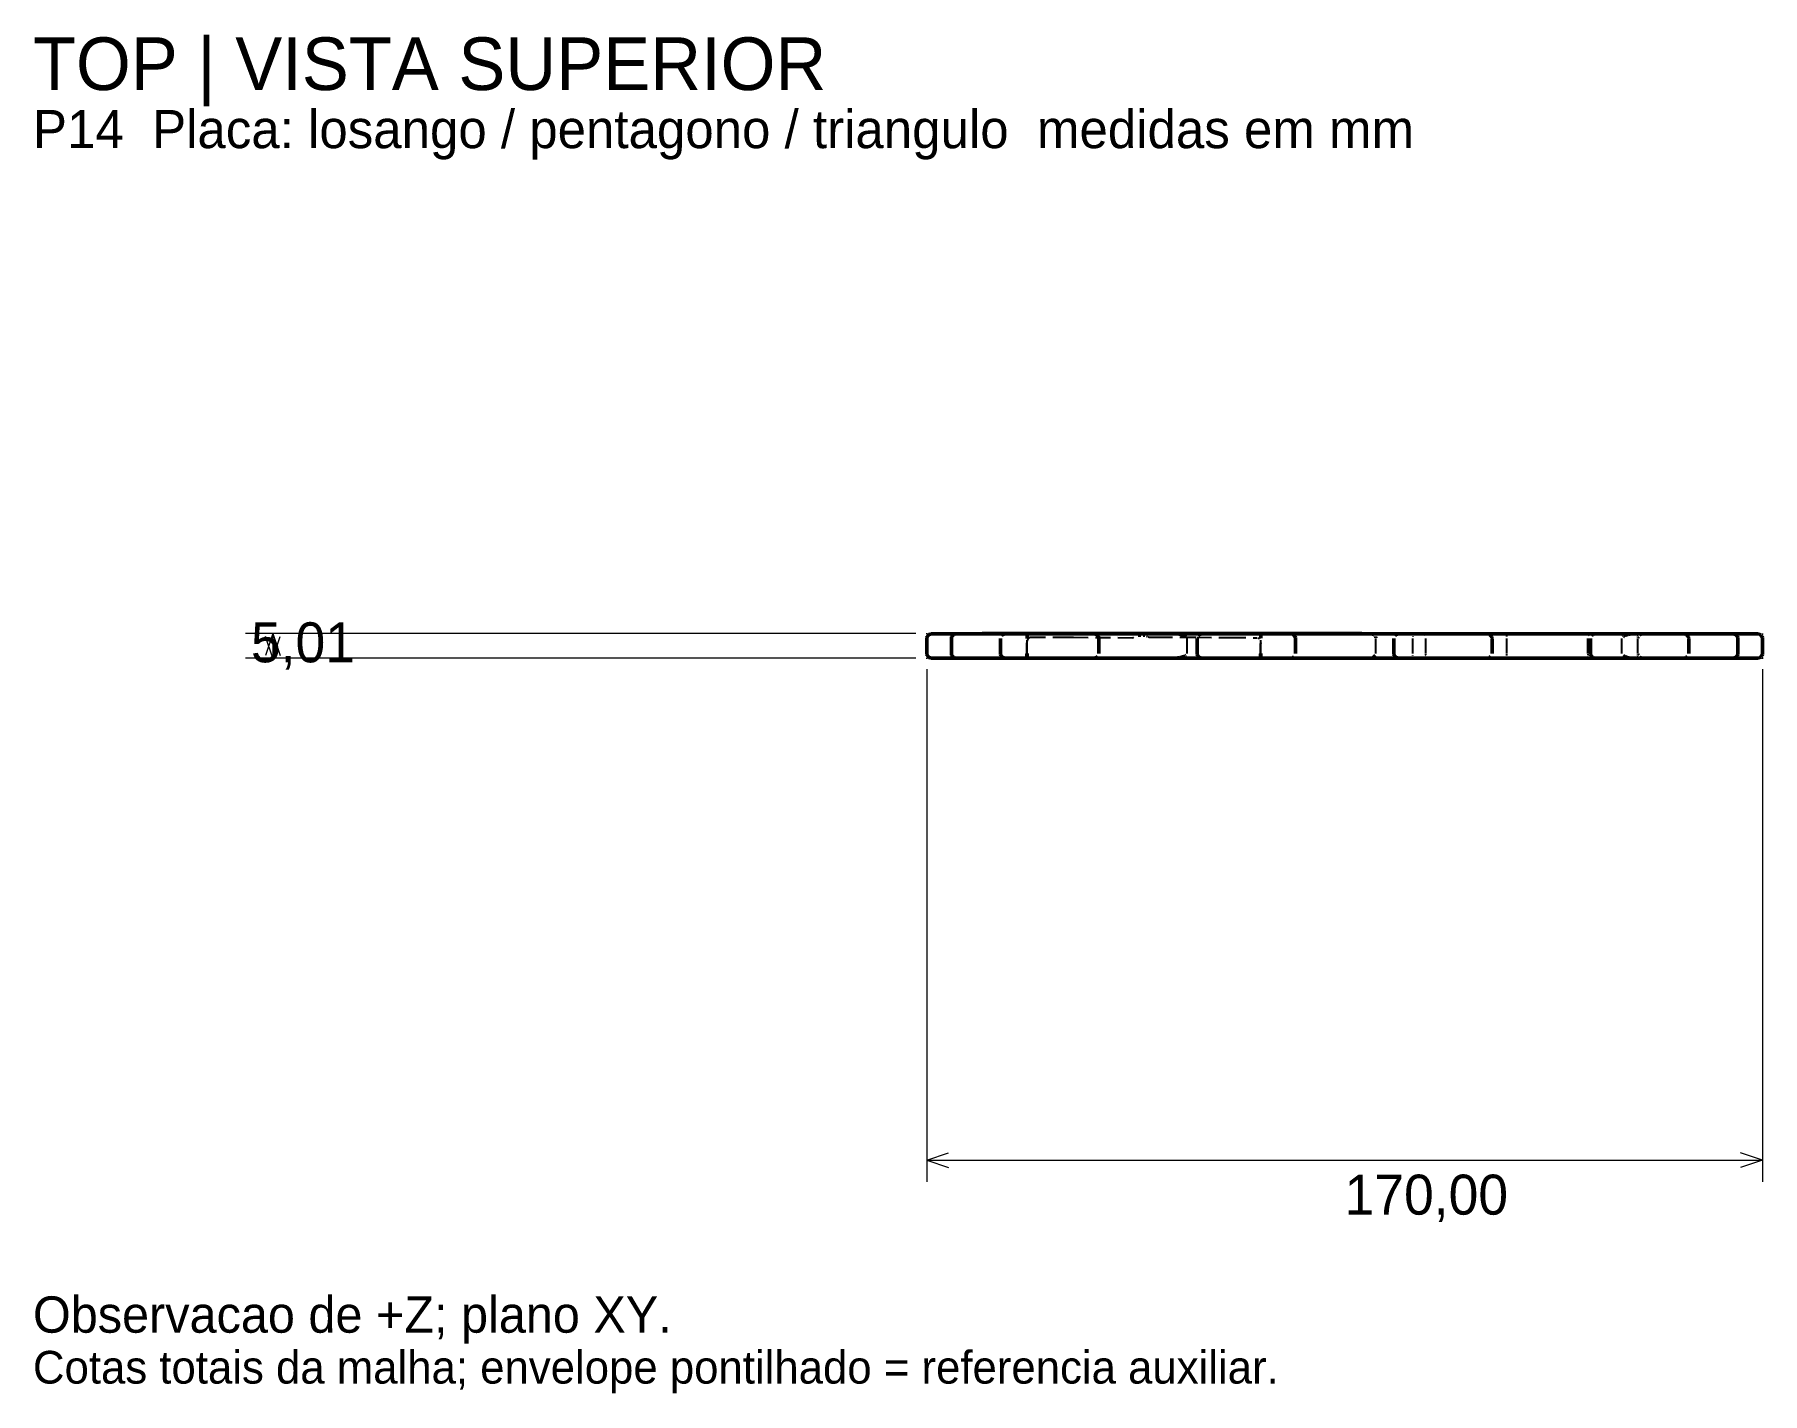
# Model space of a CAD drawing. Header units: millimetres. Extents: x 14 to 366, y 5 to 281.
import ezdxf

# ---------------------------------------------------------------- set-up
doc = ezdxf.new("R2010")
doc.units = ezdxf.units.MM
doc.linetypes.add('DOTTED', pattern=[1, 0, -1])
doc.linetypes.add('HIDDEN', pattern=[4.5, 3, -1.5])
for name, color, linetype, lineweight in [('HIDDEN', 8, 'HIDDEN', 25), ('REFERENCE', 8, 'DOTTED', 13), ('TEXT', 7, 'CONTINUOUS', 18), ('THIN', 7, 'CONTINUOUS', 18), ('VISIBLE', 7, 'CONTINUOUS', 50)]:
    doc.layers.add(name, color=color, linetype=linetype, lineweight=lineweight)

msp = doc.modelspace()

# ---------------------------------------------------------------- linework, layer by layer
at = {"layer": 'HIDDEN'}
for p, q in [((200.87, 158.56), (200.88, 158.74)), ((200.87, 158.56), (200.88, 158.74)), ((200.87, 155.56), (200.87, 158.56)), ((200.87, 155.56), (200.87, 158.56)), ((200.87, 155.56), (200.87, 158.56)), ((200.87, 155.56), (200.87, 158.56)), ((200.87, 155.56), (200.87, 158.56)), ((201.1, 159.21), (201.23, 159.33)), ((201.1, 159.21), (201.23, 159.33)), ((201.1, 159.21), (201.23, 159.33)), ((201.23, 159.33), (201.37, 159.43)), ((201.23, 159.33), (201.37, 159.43)), ((201.23, 159.33), (201.37, 159.43)), ((201.37, 159.43), (201.53, 159.5)), ((201.37, 159.43), (201.53, 159.5)), ((201.37, 159.43), (201.53, 159.5)), ((207.16, 159.57), (230.44, 159.57)), ((207.16, 159.56), (230.44, 159.56)), ((210.87, 155.56), (210.87, 158.56)), ((211.1, 159.21), (211.23, 159.33)), ((211.23, 159.33), (211.37, 159.43)), ((211.37, 159.43), (211.53, 159.5)), ((216.26, 157.88), (216.34, 158.18)), ((216.28, 155.28), (216.28, 158.85)), ((216.34, 158.18), (216.47, 158.47)), ((216.35, 158.04), (216.37, 158.18)), ((216.47, 158.47), (216.55, 158.6)), ((216.6, 159.57), (225.12, 159.57)), ((216.71, 158.77), (216.81, 158.82)), ((216.86, 158.85), (216.97, 158.88)), ((217, 158.88), (223, 158.85)), ((223, 158.85), (225.72, 158.83)), ((225.12, 159.57), (237.7, 159.57)), ((225.72, 158.83), (237.7, 158.74)), ((230.21, 159.5), (230.37, 159.43)), ((230.37, 159.43), (230.51, 159.33)), ((230.51, 159.33), (230.64, 159.21)), ((230.87, 155.56), (230.87, 158.56)), ((237.78, 159.57), (237.9, 159.57)), ((237.79, 158.76), (237.9, 158.78)), ((237.9, 158.78), (238.01, 158.83)), ((238, 159.57), (238.15, 159.57)), ((238.15, 159.57), (238.27, 159.57)), ((238.27, 159.57), (238.44, 159.57)), ((238.44, 159.57), (238.56, 159.57)), ((238.56, 159.57), (238.75, 159.57)), ((238.75, 159.57), (238.88, 159.57)), ((238.88, 159.57), (239.07, 159.57)), ((238.88, 159.11), (239.04, 159.13)), ((239.07, 159.57), (239.21, 159.57)), ((239.07, 159.13), (239.22, 159.15)), ((239.21, 159.57), (239.41, 159.57)), ((239.28, 159.15), (239.41, 159.15)), ((239.41, 159.57), (239.55, 159.57)), ((239.55, 159.57), (239.76, 159.57)), ((239.76, 159.57), (239.89, 159.57)), ((239.89, 159.57), (240.09, 159.57)), ((239.9, 159.15), (240.06, 159.13)), ((240.09, 159.57), (240.22, 159.57)), ((240.1, 159.13), (240.22, 159.12)), ((240.22, 159.57), (240.41, 159.57)), ((240.41, 159.57), (240.52, 159.57)), ((240.52, 159.57), (240.7, 159.57)), ((240.55, 159.04), (240.7, 158.99)), ((240.8, 159.57), (240.95, 159.57)), ((240.81, 158.95), (240.95, 158.91)), ((241.04, 159.57), (241.17, 159.57)), ((241.05, 158.89), (241.17, 158.88)), ((241.17, 159.57), (250.18, 159.57)), ((241.17, 158.88), (242.83, 158.87)), ((242.83, 158.87), (247.59, 158.85)), ((247.59, 158.85), (250.81, 158.83)), ((248.83, 155.56), (248.83, 158.56)), ((250.11, 159.57), (284.38, 159.57)), ((250.11, 159.56), (253.36, 159.56)), ((250.18, 159.57), (250.43, 159.57)), ((250.43, 159.57), (263.47, 159.57)), ((250.81, 158.83), (257.76, 158.78)), ((250.87, 155.56), (250.87, 158.56)), ((251.1, 159.21), (251.23, 159.33)), ((251.23, 159.33), (251.37, 159.43)), ((251.37, 159.43), (251.53, 159.5)), ((253.36, 159.56), (256.72, 159.56)), ((256.72, 159.56), (259.75, 159.56)), ((257.76, 158.78), (263.1, 158.74)), ((259.75, 159.56), (262.31, 159.56)), ((262.31, 159.56), (264.33, 159.56)), ((263.26, 158.71), (263.4, 158.63)), ((263.48, 158.56), (263.55, 158.46)), ((263.85, 155.28), (263.85, 158.85)), ((264.33, 159.56), (265.76, 159.56)), ((265.76, 159.56), (266.59, 159.56)), ((266.59, 159.56), (266.84, 159.56)), ((266.84, 159.56), (270.32, 159.56)), ((270.21, 159.5), (270.37, 159.43)), ((270.32, 159.56), (284.3, 159.56)), ((270.37, 159.43), (270.51, 159.33)), ((270.51, 159.33), (270.64, 159.21)), ((270.87, 155.56), (270.87, 158.56)), ((287.25, 155.56), (287.25, 158.56)), ((290.87, 155.56), (290.87, 158.56)), ((291.1, 159.21), (291.23, 159.33)), ((291.23, 159.33), (291.37, 159.43)), ((291.37, 159.43), (291.53, 159.5)), ((294.77, 159.02), (294.78, 158.9)), ((294.78, 155.56), (294.78, 158.56)), ((296.94, 159.5), (297.06, 159.43)), ((297.06, 159.43), (297.16, 159.33)), ((297.16, 159.33), (297.25, 159.21)), ((297.42, 155.56), (297.42, 158.56)), ((310.21, 159.5), (310.37, 159.43)), ((310.37, 159.43), (310.51, 159.33)), ((310.51, 159.33), (310.64, 159.21)), ((310.87, 155.56), (310.87, 158.56)), ((313.88, 159.15), (313.88, 159.27)), ((313.88, 159.02), (313.88, 159.15)), ((313.88, 155.56), (313.88, 158.56)), ((330.34, 155.56), (330.34, 158.56)), ((330.51, 159.21), (330.59, 159.33)), ((330.59, 159.33), (330.7, 159.43)), ((330.7, 159.43), (330.81, 159.5)), ((330.87, 155.56), (330.87, 158.56)), ((331.1, 159.21), (331.23, 159.33)), ((331.23, 159.33), (331.37, 159.43)), ((331.37, 159.43), (331.53, 159.5)), ((337.28, 155.56), (337.28, 158.56)), ((340.51, 155.56), (340.51, 158.56)), ((350.21, 159.5), (350.37, 159.43)), ((350.37, 159.43), (350.51, 159.33)), ((350.51, 159.33), (350.64, 159.21)), ((350.87, 155.56), (350.87, 158.56)), ((360.21, 159.5), (360.37, 159.43)), ((360.21, 159.5), (360.37, 159.43)), ((360.21, 159.5), (360.37, 159.43)), ((360.37, 159.43), (360.51, 159.33)), ((360.37, 159.43), (360.51, 159.33)), ((360.37, 159.43), (360.51, 159.33)), ((360.51, 159.33), (360.64, 159.21)), ((360.51, 159.33), (360.64, 159.21)), ((360.51, 159.33), (360.64, 159.21)), ((360.85, 158.74), (360.87, 158.56)), ((360.85, 158.74), (360.87, 158.56)), ((360.87, 155.56), (360.87, 158.56)), ((360.87, 155.56), (360.87, 158.56)), ((360.87, 155.56), (360.87, 158.56)), ((360.87, 155.56), (360.87, 158.56)), ((360.87, 155.56), (360.87, 158.56)), ((200.87, 155.56), (200.88, 155.39)), ((200.87, 155.56), (200.88, 155.39)), ((201.1, 154.92), (201.23, 154.8)), ((201.1, 154.92), (201.23, 154.8)), ((201.1, 154.92), (201.23, 154.8)), ((201.23, 154.8), (201.37, 154.7)), ((201.23, 154.8), (201.37, 154.7)), ((201.23, 154.8), (201.37, 154.7)), ((201.37, 154.7), (201.53, 154.62)), ((201.37, 154.7), (201.53, 154.62)), ((201.37, 154.7), (201.53, 154.62)), ((211.1, 154.92), (211.23, 154.8)), ((211.23, 154.8), (211.37, 154.7)), ((211.37, 154.7), (211.53, 154.62)), ((216.24, 157.56), (216.26, 157.88)), ((216.24, 155.25), (216.24, 157.56)), ((216.31, 157.59), (216.32, 157.83)), ((216.31, 155.24), (216.31, 157.51)), ((230.21, 154.62), (230.37, 154.7)), ((230.37, 154.7), (230.51, 154.8)), ((230.51, 154.8), (230.64, 154.92)), ((251.1, 154.92), (251.23, 154.8)), ((251.23, 154.8), (251.37, 154.7)), ((251.37, 154.7), (251.53, 154.62)), ((263.74, 158.02), (263.77, 157.91)), ((263.74, 158.02), (263.76, 157.91)), ((263.77, 157.91), (263.81, 157.56)), ((263.77, 157.8), (263.78, 157.56)), ((263.78, 155.2), (263.78, 157.56)), ((263.81, 155.26), (263.81, 157.56)), ((270.21, 154.62), (270.37, 154.7)), ((270.37, 154.7), (270.51, 154.8)), ((270.51, 154.8), (270.64, 154.92)), ((291.1, 154.92), (291.23, 154.8)), ((291.23, 154.8), (291.37, 154.7)), ((291.37, 154.7), (291.53, 154.62)), ((294.77, 155.11), (294.78, 155.22)), ((297.34, 155.11), (297.38, 155.22)), ((297.38, 155.25), (297.41, 155.39)), ((310.21, 154.62), (310.37, 154.7)), ((310.37, 154.7), (310.51, 154.8)), ((310.51, 154.8), (310.64, 154.92)), ((313.88, 155.25), (313.88, 155.39)), ((313.88, 155.11), (313.88, 155.22)), ((330.35, 155.39), (330.37, 155.25)), ((330.38, 155.22), (330.41, 155.11)), ((331.1, 154.92), (331.23, 154.8)), ((331.23, 154.8), (331.37, 154.7)), ((331.37, 154.7), (331.53, 154.62)), ((350.21, 154.62), (350.37, 154.7)), ((350.37, 154.7), (350.51, 154.8)), ((350.51, 154.8), (350.64, 154.92)), ((360.21, 154.62), (360.37, 154.7)), ((360.21, 154.62), (360.37, 154.7)), ((360.21, 154.62), (360.37, 154.7)), ((360.37, 154.7), (360.51, 154.8)), ((360.37, 154.7), (360.51, 154.8)), ((360.37, 154.7), (360.51, 154.8)), ((360.51, 154.8), (360.64, 154.92)), ((360.51, 154.8), (360.64, 154.92)), ((360.51, 154.8), (360.64, 154.92)), ((360.85, 155.39), (360.87, 155.56)), ((360.85, 155.39), (360.87, 155.56)), ((216.42, 154.56), (216.56, 154.56)), ((216.56, 154.56), (219.01, 154.56)), ((219.01, 154.56), (219.63, 154.56)), ((219.67, 154.57), (230.04, 154.57)), ((230.04, 154.57), (230.92, 154.57)), ((230.92, 154.57), (233.01, 154.57)), ((233.01, 154.57), (234.74, 154.57)), ((234.74, 154.57), (236.11, 154.57)), ((236.11, 154.57), (237.23, 154.57)), ((237.23, 154.57), (237.75, 154.57)), ((237.77, 154.57), (237.96, 154.57)), ((237.99, 154.57), (238.21, 154.57)), ((238.24, 154.57), (238.49, 154.57)), ((238.52, 154.57), (238.79, 154.57)), ((238.84, 154.57), (239.13, 154.57)), ((239.17, 154.57), (239.47, 154.57)), ((239.51, 154.57), (239.81, 154.57)), ((239.85, 154.57), (240.14, 154.57)), ((240.18, 154.57), (240.46, 154.57)), ((240.49, 154.57), (240.75, 154.57)), ((240.78, 154.57), (240.89, 154.57)), ((240.89, 154.57), (241.01, 154.57)), ((241.03, 154.57), (241.22, 154.57)), ((241.22, 154.57), (241.49, 154.57)), ((241.49, 154.57), (242.01, 154.57)), ((242.01, 154.57), (242.52, 154.57)), ((242.52, 154.57), (242.99, 154.57)), ((242.99, 154.57), (243.15, 154.57)), ((243.15, 154.57), (243.78, 154.57)), ((243.78, 154.57), (246.17, 154.57)), ((246.17, 154.57), (248.53, 154.57)), ((248.57, 154.57), (250.77, 154.57)), ((250.77, 154.57), (252.58, 154.57)), ((252.6, 154.57), (257.94, 154.57)), ((257.94, 154.57), (262.29, 154.57)), ((262.29, 154.57), (262.8, 154.57)), ((262.8, 154.57), (263.27, 154.57)), ((263.27, 154.57), (263.44, 154.57)), ((263.46, 154.57), (263.61, 154.57))]:
    msp.add_line(p, q, dxfattribs=at)
at = {"layer": 'REFERENCE'}
for p, q in [((195.87, 159.57), (365.87, 159.57)), ((195.87, 154.56), (195.87, 159.57)), ((365.87, 159.57), (365.87, 154.56)), ((365.87, 154.56), (195.87, 154.56))]:
    msp.add_line(p, q, dxfattribs=at)
at = {"layer": 'THIN'}
for p, q in [((193.65, 159.57), (57.28, 159.57)), ((62.83, 159.57), (61.35, 155.13)), ((62.83, 154.56), (61.35, 159)), ((62.83, 159.57), (62.83, 154.56)), ((62.83, 159.57), (64.3, 155.13)), ((62.83, 154.56), (64.3, 159)), ((193.65, 154.56), (57.28, 154.56)), ((195.87, 152.34), (195.87, 48.04)), ((365.87, 152.34), (365.87, 48.04)), ((195.87, 52.48), (200.3, 53.96)), ((365.87, 52.48), (361.43, 53.96)), ((195.87, 52.48), (365.87, 52.48)), ((195.87, 52.48), (200.3, 51)), ((365.87, 52.48), (361.43, 51))]:
    msp.add_line(p, q, dxfattribs=at)
at = {"layer": 'VISIBLE'}
for p, q in [((195.87, 158.56), (195.88, 158.74)), ((195.87, 158.56), (195.88, 158.74)), ((195.87, 158.56), (195.88, 158.74)), ((195.87, 155.56), (195.87, 158.56)), ((195.87, 155.56), (195.87, 158.56)), ((195.87, 155.56), (195.87, 158.56)), ((195.88, 158.74), (195.93, 158.9)), ((195.88, 158.74), (195.93, 158.9)), ((195.88, 158.74), (195.93, 158.9)), ((195.93, 158.9), (196, 159.06)), ((195.93, 158.9), (196, 159.06)), ((195.93, 158.9), (196, 159.06)), ((196, 159.06), (196.1, 159.21)), ((196, 159.06), (196.1, 159.21)), ((196, 159.06), (196.1, 159.21)), ((196.1, 159.21), (196.23, 159.33)), ((196.1, 159.21), (196.23, 159.33)), ((196.1, 159.21), (196.23, 159.33)), ((196.23, 159.33), (196.37, 159.43)), ((196.23, 159.33), (196.37, 159.43)), ((196.23, 159.33), (196.37, 159.43)), ((196.37, 159.43), (196.53, 159.5)), ((196.37, 159.43), (196.53, 159.5)), ((196.37, 159.43), (196.53, 159.5)), ((196.53, 159.5), (196.7, 159.55)), ((196.53, 159.5), (196.7, 159.55)), ((196.53, 159.5), (196.7, 159.55)), ((196.7, 159.55), (196.87, 159.56)), ((196.7, 159.55), (196.87, 159.56)), ((196.7, 159.55), (196.87, 159.56)), ((196.87, 159.56), (201.87, 159.56)), ((196.87, 159.56), (201.87, 159.56)), ((196.87, 159.56), (201.87, 159.56)), ((200.87, 158.56), (200.88, 158.74)), ((200.87, 158.56), (200.88, 158.74)), ((200.87, 158.56), (200.88, 158.74)), ((200.87, 158.56), (200.88, 158.74)), ((200.87, 155.56), (200.87, 158.56)), ((200.87, 155.56), (200.87, 158.56)), ((200.88, 158.74), (200.93, 158.9)), ((200.88, 158.74), (200.93, 158.9)), ((200.88, 158.74), (200.93, 158.9)), ((200.88, 158.74), (200.93, 158.9)), ((200.93, 158.9), (201, 159.06)), ((200.93, 158.9), (201, 159.06)), ((200.93, 158.9), (201, 159.06)), ((200.93, 158.9), (201, 159.06)), ((201, 159.06), (201.1, 159.21)), ((201, 159.06), (201.1, 159.21)), ((201, 159.06), (201.1, 159.21)), ((201, 159.06), (201.1, 159.21)), ((201.1, 159.21), (201.23, 159.33)), ((201.1, 159.21), (201.23, 159.33)), ((201.1, 159.21), (201.23, 159.33)), ((201.1, 159.21), (201.23, 159.33)), ((201.23, 159.33), (201.37, 159.43)), ((201.23, 159.33), (201.37, 159.43)), ((201.23, 159.33), (201.37, 159.43)), ((201.23, 159.33), (201.37, 159.43)), ((201.37, 159.43), (201.53, 159.5)), ((201.37, 159.43), (201.53, 159.5)), ((201.37, 159.43), (201.53, 159.5)), ((201.37, 159.43), (201.53, 159.5)), ((201.53, 159.5), (201.7, 159.55)), ((201.53, 159.5), (201.7, 159.55)), ((201.53, 159.5), (201.7, 159.55)), ((201.53, 159.5), (201.7, 159.55)), ((201.7, 159.55), (201.87, 159.56)), ((201.7, 159.55), (201.87, 159.56)), ((201.7, 159.55), (201.87, 159.56)), ((201.7, 159.55), (201.87, 159.56)), ((201.87, 159.56), (211.87, 159.56)), ((207.16, 159.57), (284.38, 159.57)), ((207.24, 159.56), (218.15, 159.56)), ((210.87, 155.56), (210.87, 158.56)), ((210.87, 155.56), (210.87, 158.56)), ((211.1, 159.21), (211.23, 159.33)), ((211.1, 159.21), (211.23, 159.33)), ((211.23, 159.33), (211.37, 159.43)), ((211.23, 159.33), (211.37, 159.43)), ((211.37, 159.43), (211.53, 159.5)), ((211.37, 159.43), (211.53, 159.5)), ((211.53, 159.5), (211.7, 159.55)), ((211.53, 159.5), (211.7, 159.55)), ((211.7, 159.55), (211.87, 159.56)), ((211.7, 159.55), (211.87, 159.56)), ((211.87, 159.56), (229.87, 159.56)), ((216.28, 158.61), (216.28, 159.57)), ((216.66, 159.57), (221.01, 159.57)), ((218.15, 159.56), (220.38, 159.56)), ((220.38, 159.56), (223.16, 159.56)), ((221.01, 159.57), (229.95, 159.57)), ((223.16, 159.56), (226.16, 159.56)), ((226.16, 159.56), (229.21, 159.56)), ((229.21, 159.56), (232.15, 159.56)), ((229.87, 159.56), (230.04, 159.55)), ((229.87, 159.56), (230.04, 159.55)), ((229.87, 159.56), (251.87, 159.56)), ((229.95, 159.57), (230.44, 159.57)), ((230.04, 159.55), (230.21, 159.5)), ((230.04, 159.55), (230.21, 159.5)), ((230.21, 159.5), (230.37, 159.43)), ((230.21, 159.5), (230.37, 159.43)), ((230.37, 159.43), (230.51, 159.33)), ((230.37, 159.43), (230.51, 159.33)), ((230.44, 159.56), (231.49, 159.56)), ((230.51, 159.33), (230.64, 159.21)), ((230.51, 159.33), (230.64, 159.21)), ((230.64, 159.21), (230.74, 159.06)), ((230.64, 159.21), (230.74, 159.06)), ((230.74, 159.06), (230.81, 158.9)), ((230.74, 159.06), (230.81, 158.9)), ((230.81, 158.9), (230.85, 158.74)), ((230.81, 158.9), (230.85, 158.74)), ((230.85, 158.74), (230.87, 158.56)), ((230.85, 158.74), (230.87, 158.56)), ((230.87, 155.56), (230.87, 158.56)), ((230.87, 155.56), (230.87, 158.56)), ((231.49, 159.56), (232.88, 159.56)), ((232.15, 159.56), (234.7, 159.56)), ((232.88, 159.56), (234.67, 159.56)), ((234.67, 159.56), (238.01, 159.56)), ((234.7, 159.56), (237.47, 159.56)), ((237.47, 159.56), (240.75, 159.56)), ((238.01, 159.56), (238.96, 159.56)), ((238.96, 159.56), (239.09, 159.56)), ((239.17, 159.56), (239.33, 159.56)), ((239.43, 159.56), (239.61, 159.56)), ((239.61, 159.56), (239.72, 159.56)), ((239.72, 159.56), (239.91, 159.56)), ((239.91, 159.56), (240.04, 159.56)), ((240.04, 159.56), (240.24, 159.56)), ((240.24, 159.56), (240.37, 159.56)), ((240.37, 159.56), (240.58, 159.56)), ((240.58, 159.56), (240.71, 159.56)), ((240.71, 159.56), (240.92, 159.56)), ((240.75, 159.56), (243.68, 159.56)), ((240.92, 159.56), (241.05, 159.56)), ((241.05, 159.56), (241.25, 159.56)), ((241.27, 159.56), (241.38, 159.56)), ((241.38, 159.56), (241.57, 159.56)), ((241.57, 159.56), (241.69, 159.56)), ((241.69, 159.56), (241.86, 159.56)), ((241.86, 159.56), (241.98, 159.56)), ((241.98, 159.56), (242.12, 159.56)), ((242.22, 159.56), (242.35, 159.56)), ((242.43, 159.56), (250.11, 159.56)), ((243.68, 159.56), (246.16, 159.56)), ((245.9, 159.56), (339.83, 159.56)), ((245.9, 159.56), (246.34, 159.55)), ((246.16, 159.56), (261.82, 159.56)), ((246.34, 159.55), (246.79, 159.52)), ((246.79, 159.52), (247.23, 159.45)), ((247.23, 159.45), (247.6, 159.38)), ((247.6, 159.38), (247.97, 159.27)), ((247.97, 159.27), (248.27, 159.15)), ((248.27, 159.15), (248.51, 159.02)), ((248.51, 159.02), (248.6, 158.95)), ((250.11, 159.57), (255.01, 159.57)), ((250.87, 155.56), (250.87, 158.56)), ((250.87, 155.56), (250.87, 158.56)), ((251.1, 159.21), (251.23, 159.33)), ((251.1, 159.21), (251.23, 159.33)), ((251.23, 159.33), (251.37, 159.43)), ((251.23, 159.33), (251.37, 159.43)), ((251.37, 159.43), (251.53, 159.5)), ((251.37, 159.43), (251.53, 159.5)), ((251.53, 159.5), (251.7, 159.55)), ((251.53, 159.5), (251.7, 159.55)), ((251.7, 159.55), (251.87, 159.56)), ((251.7, 159.55), (251.87, 159.56)), ((251.87, 159.56), (269.87, 159.56)), ((255.01, 159.57), (263.52, 159.57)), ((261.82, 159.56), (262.48, 159.56)), ((262.48, 159.56), (262.9, 159.56)), ((262.9, 159.56), (263.09, 159.56)), ((263.09, 159.56), (263.62, 159.56)), ((263.62, 159.56), (267.8, 159.56)), ((263.85, 158.62), (263.85, 159.57)), ((267.8, 159.56), (284.38, 159.56)), ((269.87, 159.56), (270.04, 159.55)), ((269.87, 159.56), (270.04, 159.55)), ((269.87, 159.56), (291.87, 159.56)), ((270.04, 159.55), (270.21, 159.5)), ((270.04, 159.55), (270.21, 159.5)), ((270.21, 159.5), (270.37, 159.43)), ((270.21, 159.5), (270.37, 159.43)), ((270.37, 159.43), (270.51, 159.33)), ((270.37, 159.43), (270.51, 159.33)), ((270.51, 159.33), (270.64, 159.21)), ((270.51, 159.33), (270.64, 159.21)), ((270.64, 159.21), (270.74, 159.06)), ((270.64, 159.21), (270.74, 159.06)), ((270.74, 159.06), (270.81, 158.9)), ((270.74, 159.06), (270.81, 158.9)), ((270.81, 158.9), (270.85, 158.74)), ((270.81, 158.9), (270.85, 158.74)), ((270.85, 158.74), (270.87, 158.56)), ((270.85, 158.74), (270.87, 158.56)), ((270.87, 155.56), (270.87, 158.56)), ((270.87, 155.56), (270.87, 158.56)), ((286.07, 159.56), (313.88, 159.56)), ((286.07, 159.56), (286.28, 159.55)), ((286.28, 159.55), (286.44, 159.51)), ((286.47, 159.5), (286.61, 159.45)), ((286.66, 159.43), (286.76, 159.37)), ((287.12, 159.02), (287.18, 158.9)), ((287.19, 158.87), (287.23, 158.74)), ((290.87, 155.56), (290.87, 158.56)), ((290.87, 155.56), (290.87, 158.56)), ((291.1, 159.21), (291.23, 159.33)), ((291.1, 159.21), (291.23, 159.33)), ((291.23, 159.33), (291.37, 159.43)), ((291.23, 159.33), (291.37, 159.43)), ((291.37, 159.43), (291.53, 159.5)), ((291.37, 159.43), (291.53, 159.5)), ((291.53, 159.5), (291.7, 159.55)), ((291.53, 159.5), (291.7, 159.55)), ((291.7, 159.55), (291.87, 159.56)), ((291.7, 159.55), (291.87, 159.56)), ((291.87, 159.56), (309.87, 159.56)), ((309.87, 159.56), (331.87, 159.56)), ((309.87, 159.56), (310.04, 159.55)), ((309.87, 159.56), (310.04, 159.55)), ((310.04, 159.55), (310.21, 159.5)), ((310.04, 159.55), (310.21, 159.5)), ((310.21, 159.5), (310.37, 159.43)), ((310.21, 159.5), (310.37, 159.43)), ((310.37, 159.43), (310.51, 159.33)), ((310.37, 159.43), (310.51, 159.33)), ((310.51, 159.33), (310.64, 159.21)), ((310.51, 159.33), (310.64, 159.21)), ((310.64, 159.21), (310.74, 159.06)), ((310.64, 159.21), (310.74, 159.06)), ((310.74, 159.06), (310.81, 158.9)), ((310.74, 159.06), (310.81, 158.9)), ((310.81, 158.9), (310.85, 158.74)), ((310.81, 158.9), (310.85, 158.74)), ((310.85, 158.74), (310.87, 158.56)), ((310.85, 158.74), (310.87, 158.56)), ((310.87, 155.56), (310.87, 158.56)), ((310.87, 155.56), (310.87, 158.56)), ((313.88, 159.56), (341.68, 159.56)), ((330.87, 155.56), (330.87, 158.56)), ((330.87, 155.56), (330.87, 158.56)), ((331.1, 159.21), (331.23, 159.33)), ((331.1, 159.21), (331.23, 159.33)), ((331.23, 159.33), (331.37, 159.43)), ((331.23, 159.33), (331.37, 159.43)), ((331.37, 159.43), (331.53, 159.5)), ((331.37, 159.43), (331.53, 159.5)), ((331.53, 159.5), (331.7, 159.55)), ((331.53, 159.5), (331.7, 159.55)), ((331.7, 159.55), (331.87, 159.56)), ((331.7, 159.55), (331.87, 159.56)), ((331.87, 159.56), (349.87, 159.56)), ((337.44, 158.9), (337.56, 159.02)), ((337.63, 159.06), (337.77, 159.15)), ((337.77, 159.15), (337.89, 159.21)), ((337.89, 159.21), (338.04, 159.27)), ((338.04, 159.27), (338.19, 159.33)), ((338.19, 159.33), (338.34, 159.37)), ((338.34, 159.37), (338.57, 159.43)), ((338.57, 159.43), (338.68, 159.46)), ((338.68, 159.46), (338.96, 159.5)), ((339.04, 159.51), (339.39, 159.55)), ((339.43, 159.55), (339.83, 159.56)), ((340.52, 158.74), (340.56, 158.87)), ((340.58, 158.9), (340.64, 159.02)), ((340.99, 159.37), (341.1, 159.43)), ((341.15, 159.45), (341.28, 159.5)), ((341.32, 159.51), (341.48, 159.55)), ((341.5, 159.55), (341.68, 159.56)), ((349.87, 159.56), (359.87, 159.56)), ((349.87, 159.56), (350.04, 159.55)), ((349.87, 159.56), (350.04, 159.55)), ((350.04, 159.55), (350.21, 159.5)), ((350.04, 159.55), (350.21, 159.5)), ((350.21, 159.5), (350.37, 159.43)), ((350.21, 159.5), (350.37, 159.43)), ((350.37, 159.43), (350.51, 159.33)), ((350.37, 159.43), (350.51, 159.33)), ((350.51, 159.33), (350.64, 159.21)), ((350.51, 159.33), (350.64, 159.21)), ((350.64, 159.21), (350.74, 159.06)), ((350.64, 159.21), (350.74, 159.06)), ((350.74, 159.06), (350.81, 158.9)), ((350.74, 159.06), (350.81, 158.9)), ((350.81, 158.9), (350.85, 158.74)), ((350.81, 158.9), (350.85, 158.74)), ((350.85, 158.74), (350.87, 158.56)), ((350.85, 158.74), (350.87, 158.56)), ((350.87, 155.56), (350.87, 158.56)), ((350.87, 155.56), (350.87, 158.56)), ((359.87, 159.56), (360.04, 159.55)), ((359.87, 159.56), (364.87, 159.56)), ((359.87, 159.56), (360.04, 159.55)), ((359.87, 159.56), (360.04, 159.55)), ((359.87, 159.56), (360.04, 159.55)), ((359.87, 159.56), (364.87, 159.56)), ((359.87, 159.56), (364.87, 159.56)), ((360.04, 159.55), (360.21, 159.5)), ((360.04, 159.55), (360.21, 159.5)), ((360.04, 159.55), (360.21, 159.5)), ((360.04, 159.55), (360.21, 159.5)), ((360.21, 159.5), (360.37, 159.43)), ((360.21, 159.5), (360.37, 159.43)), ((360.21, 159.5), (360.37, 159.43)), ((360.21, 159.5), (360.37, 159.43)), ((360.37, 159.43), (360.51, 159.33)), ((360.37, 159.43), (360.51, 159.33)), ((360.37, 159.43), (360.51, 159.33)), ((360.37, 159.43), (360.51, 159.33)), ((360.51, 159.33), (360.64, 159.21)), ((360.51, 159.33), (360.64, 159.21)), ((360.51, 159.33), (360.64, 159.21)), ((360.51, 159.33), (360.64, 159.21)), ((360.64, 159.21), (360.74, 159.06)), ((360.64, 159.21), (360.74, 159.06)), ((360.64, 159.21), (360.74, 159.06)), ((360.64, 159.21), (360.74, 159.06)), ((360.74, 159.06), (360.81, 158.9)), ((360.74, 159.06), (360.81, 158.9)), ((360.74, 159.06), (360.81, 158.9)), ((360.74, 159.06), (360.81, 158.9)), ((360.81, 158.9), (360.85, 158.74)), ((360.81, 158.9), (360.85, 158.74)), ((360.81, 158.9), (360.85, 158.74)), ((360.81, 158.9), (360.85, 158.74)), ((360.85, 158.74), (360.87, 158.56)), ((360.85, 158.74), (360.87, 158.56)), ((360.85, 158.74), (360.87, 158.56)), ((360.85, 158.74), (360.87, 158.56)), ((360.87, 155.56), (360.87, 158.56)), ((360.87, 155.56), (360.87, 158.56)), ((364.87, 159.56), (365.04, 159.55)), ((364.87, 159.56), (365.04, 159.55)), ((364.87, 159.56), (365.04, 159.55)), ((365.04, 159.55), (365.21, 159.5)), ((365.04, 159.55), (365.21, 159.5)), ((365.04, 159.55), (365.21, 159.5)), ((365.21, 159.5), (365.37, 159.43)), ((365.21, 159.5), (365.37, 159.43)), ((365.21, 159.5), (365.37, 159.43)), ((365.37, 159.43), (365.51, 159.33)), ((365.37, 159.43), (365.51, 159.33)), ((365.37, 159.43), (365.51, 159.33)), ((365.51, 159.33), (365.64, 159.21)), ((365.51, 159.33), (365.64, 159.21)), ((365.51, 159.33), (365.64, 159.21)), ((365.64, 159.21), (365.74, 159.06)), ((365.64, 159.21), (365.74, 159.06)), ((365.64, 159.21), (365.74, 159.06)), ((365.74, 159.06), (365.81, 158.9)), ((365.74, 159.06), (365.81, 158.9)), ((365.74, 159.06), (365.81, 158.9)), ((365.81, 158.9), (365.85, 158.74)), ((365.81, 158.9), (365.85, 158.74)), ((365.81, 158.9), (365.85, 158.74)), ((365.85, 158.74), (365.87, 158.56)), ((365.85, 158.74), (365.87, 158.56)), ((365.85, 158.74), (365.87, 158.56)), ((365.87, 155.56), (365.87, 158.56)), ((365.87, 155.56), (365.87, 158.56)), ((365.87, 155.56), (365.87, 158.56)), ((195.87, 155.56), (195.88, 155.39)), ((195.87, 155.56), (195.88, 155.39)), ((195.87, 155.56), (195.88, 155.39)), ((195.88, 155.39), (195.93, 155.22)), ((195.88, 155.39), (195.93, 155.22)), ((195.88, 155.39), (195.93, 155.22)), ((195.93, 155.22), (196, 155.06)), ((195.93, 155.22), (196, 155.06)), ((195.93, 155.22), (196, 155.06)), ((196, 155.06), (196.1, 154.92)), ((196, 155.06), (196.1, 154.92)), ((196, 155.06), (196.1, 154.92)), ((196.1, 154.92), (196.23, 154.8)), ((196.1, 154.92), (196.23, 154.8)), ((196.1, 154.92), (196.23, 154.8)), ((196.23, 154.8), (196.37, 154.7)), ((196.23, 154.8), (196.37, 154.7)), ((196.23, 154.8), (196.37, 154.7)), ((196.37, 154.7), (196.53, 154.62)), ((196.37, 154.7), (196.53, 154.62)), ((196.37, 154.7), (196.53, 154.62)), ((200.87, 155.56), (200.88, 155.39)), ((200.87, 155.56), (200.88, 155.39)), ((200.87, 155.56), (200.88, 155.39)), ((200.87, 155.56), (200.88, 155.39)), ((200.88, 155.39), (200.93, 155.22)), ((200.88, 155.39), (200.93, 155.22)), ((200.88, 155.39), (200.93, 155.22)), ((200.88, 155.39), (200.93, 155.22)), ((200.93, 155.22), (201, 155.06)), ((200.93, 155.22), (201, 155.06)), ((200.93, 155.22), (201, 155.06)), ((200.93, 155.22), (201, 155.06)), ((201, 155.06), (201.1, 154.92)), ((201, 155.06), (201.1, 154.92)), ((201, 155.06), (201.1, 154.92)), ((201, 155.06), (201.1, 154.92)), ((201.1, 154.92), (201.23, 154.8)), ((201.1, 154.92), (201.23, 154.8)), ((201.1, 154.92), (201.23, 154.8)), ((201.1, 154.92), (201.23, 154.8)), ((201.23, 154.8), (201.37, 154.7)), ((201.23, 154.8), (201.37, 154.7)), ((201.23, 154.8), (201.37, 154.7)), ((201.23, 154.8), (201.37, 154.7)), ((201.37, 154.7), (201.53, 154.62)), ((201.37, 154.7), (201.53, 154.62)), ((201.37, 154.7), (201.53, 154.62)), ((201.37, 154.7), (201.53, 154.62)), ((210.87, 155.56), (210.88, 155.39)), ((210.87, 155.56), (210.88, 155.39)), ((210.88, 155.39), (210.93, 155.22)), ((210.88, 155.39), (210.93, 155.22)), ((210.93, 155.22), (211, 155.06)), ((210.93, 155.22), (211, 155.06)), ((211, 155.06), (211.1, 154.92)), ((211, 155.06), (211.1, 154.92)), ((211.1, 154.92), (211.23, 154.8)), ((211.1, 154.92), (211.23, 154.8)), ((211.23, 154.8), (211.37, 154.7)), ((211.23, 154.8), (211.37, 154.7)), ((211.37, 154.7), (211.53, 154.62)), ((211.37, 154.7), (211.53, 154.62)), ((216.24, 154.56), (216.24, 155.49)), ((216.28, 154.56), (216.28, 155.52)), ((216.31, 154.56), (216.31, 155.47)), ((230.21, 154.62), (230.37, 154.7)), ((230.21, 154.62), (230.37, 154.7)), ((230.37, 154.7), (230.51, 154.8)), ((230.37, 154.7), (230.51, 154.8)), ((230.51, 154.8), (230.64, 154.92)), ((230.51, 154.8), (230.64, 154.92)), ((246.89, 154.62), (247.21, 154.67)), ((247.21, 154.67), (247.34, 154.69)), ((247.34, 154.69), (247.6, 154.75)), ((247.6, 154.75), (247.78, 154.8)), ((247.78, 154.8), (247.96, 154.85)), ((247.96, 154.85), (248.13, 154.92)), ((248.13, 154.92), (248.27, 154.97)), ((248.27, 154.97), (248.43, 155.06)), ((248.51, 155.11), (248.65, 155.22)), ((250.87, 155.56), (250.88, 155.39)), ((250.87, 155.56), (250.88, 155.39)), ((250.88, 155.39), (250.93, 155.22)), ((250.88, 155.39), (250.93, 155.22)), ((250.93, 155.22), (251, 155.06)), ((250.93, 155.22), (251, 155.06)), ((251, 155.06), (251.1, 154.92)), ((251, 155.06), (251.1, 154.92)), ((251.1, 154.92), (251.23, 154.8)), ((251.1, 154.92), (251.23, 154.8)), ((251.23, 154.8), (251.37, 154.7)), ((251.23, 154.8), (251.37, 154.7)), ((251.37, 154.7), (251.53, 154.62)), ((251.37, 154.7), (251.53, 154.62)), ((263.78, 154.97), (263.78, 155.44)), ((263.78, 154.57), (263.78, 154.97)), ((263.81, 154.57), (263.81, 155.49)), ((263.85, 154.57), (263.85, 155.52)), ((270.21, 154.62), (270.37, 154.7)), ((270.21, 154.62), (270.37, 154.7)), ((270.37, 154.7), (270.51, 154.8)), ((270.37, 154.7), (270.51, 154.8)), ((270.51, 154.8), (270.64, 154.92)), ((270.51, 154.8), (270.64, 154.92)), ((286.44, 154.61), (286.61, 154.67)), ((286.61, 154.67), (286.76, 154.75)), ((286.76, 154.75), (286.9, 154.86)), ((286.9, 154.86), (287.02, 154.97)), ((287.02, 154.97), (287.12, 155.11)), ((290.87, 155.56), (290.88, 155.39)), ((290.87, 155.56), (290.88, 155.39)), ((290.88, 155.39), (290.93, 155.22)), ((290.88, 155.39), (290.93, 155.22)), ((290.93, 155.22), (291, 155.06)), ((290.93, 155.22), (291, 155.06)), ((291, 155.06), (291.1, 154.92)), ((291, 155.06), (291.1, 154.92)), ((291.1, 154.92), (291.23, 154.8)), ((291.1, 154.92), (291.23, 154.8)), ((291.23, 154.8), (291.37, 154.7)), ((291.23, 154.8), (291.37, 154.7)), ((291.37, 154.7), (291.53, 154.62)), ((291.37, 154.7), (291.53, 154.62)), ((310.21, 154.62), (310.37, 154.7)), ((310.21, 154.62), (310.37, 154.7)), ((310.37, 154.7), (310.51, 154.8)), ((310.37, 154.7), (310.51, 154.8)), ((310.51, 154.8), (310.64, 154.92)), ((310.51, 154.8), (310.64, 154.92)), ((330.87, 155.56), (330.88, 155.39)), ((330.87, 155.56), (330.88, 155.39)), ((330.88, 155.39), (330.93, 155.22)), ((330.88, 155.39), (330.93, 155.22)), ((330.93, 155.22), (331, 155.06)), ((330.93, 155.22), (331, 155.06)), ((331, 155.06), (331.1, 154.92)), ((331, 155.06), (331.1, 154.92)), ((331.1, 154.92), (331.23, 154.8)), ((331.1, 154.92), (331.23, 154.8)), ((331.23, 154.8), (331.37, 154.7)), ((331.23, 154.8), (331.37, 154.7)), ((331.37, 154.7), (331.53, 154.62)), ((331.37, 154.7), (331.53, 154.62)), ((337.56, 155.11), (337.77, 154.97)), ((337.77, 154.97), (338.03, 154.86)), ((338.03, 154.86), (338.33, 154.75)), ((338.33, 154.75), (338.68, 154.67)), ((338.68, 154.67), (339.04, 154.61)), ((340.52, 155.39), (340.56, 155.25)), ((340.58, 155.22), (340.64, 155.11)), ((340.99, 154.75), (341.09, 154.7)), ((341.15, 154.67), (341.28, 154.62)), ((350.21, 154.62), (350.37, 154.7)), ((350.21, 154.62), (350.37, 154.7)), ((350.37, 154.7), (350.51, 154.8)), ((350.37, 154.7), (350.51, 154.8)), ((350.51, 154.8), (350.64, 154.92)), ((350.51, 154.8), (350.64, 154.92)), ((360.21, 154.62), (360.37, 154.7)), ((360.21, 154.62), (360.37, 154.7)), ((360.21, 154.62), (360.37, 154.7)), ((360.21, 154.62), (360.37, 154.7)), ((360.37, 154.7), (360.51, 154.8)), ((360.37, 154.7), (360.51, 154.8)), ((360.37, 154.7), (360.51, 154.8)), ((360.37, 154.7), (360.51, 154.8)), ((360.51, 154.8), (360.64, 154.92)), ((360.51, 154.8), (360.64, 154.92)), ((360.51, 154.8), (360.64, 154.92)), ((360.51, 154.8), (360.64, 154.92)), ((360.64, 154.92), (360.74, 155.06)), ((360.64, 154.92), (360.74, 155.06)), ((360.64, 154.92), (360.74, 155.06)), ((360.64, 154.92), (360.74, 155.06)), ((360.74, 155.06), (360.81, 155.22)), ((360.74, 155.06), (360.81, 155.22)), ((360.74, 155.06), (360.81, 155.22)), ((360.74, 155.06), (360.81, 155.22)), ((360.81, 155.22), (360.85, 155.39)), ((360.81, 155.22), (360.85, 155.39)), ((360.81, 155.22), (360.85, 155.39)), ((360.81, 155.22), (360.85, 155.39)), ((360.85, 155.39), (360.87, 155.56)), ((360.85, 155.39), (360.87, 155.56)), ((360.85, 155.39), (360.87, 155.56)), ((360.85, 155.39), (360.87, 155.56)), ((365.21, 154.62), (365.37, 154.7)), ((365.21, 154.62), (365.37, 154.7)), ((365.21, 154.62), (365.37, 154.7)), ((365.37, 154.7), (365.51, 154.8)), ((365.37, 154.7), (365.51, 154.8)), ((365.37, 154.7), (365.51, 154.8)), ((365.51, 154.8), (365.64, 154.92)), ((365.51, 154.8), (365.64, 154.92)), ((365.51, 154.8), (365.64, 154.92)), ((365.64, 154.92), (365.74, 155.06)), ((365.64, 154.92), (365.74, 155.06)), ((365.64, 154.92), (365.74, 155.06)), ((365.74, 155.06), (365.81, 155.22)), ((365.74, 155.06), (365.81, 155.22)), ((365.74, 155.06), (365.81, 155.22)), ((365.81, 155.22), (365.85, 155.39)), ((365.81, 155.22), (365.85, 155.39)), ((365.81, 155.22), (365.85, 155.39)), ((365.85, 155.39), (365.87, 155.56)), ((365.85, 155.39), (365.87, 155.56)), ((365.85, 155.39), (365.87, 155.56)), ((196.53, 154.62), (196.7, 154.58)), ((196.53, 154.62), (196.7, 154.58)), ((196.53, 154.62), (196.7, 154.58)), ((196.7, 154.58), (196.87, 154.56)), ((196.7, 154.58), (196.87, 154.56)), ((196.7, 154.58), (196.87, 154.56)), ((196.87, 154.56), (201.87, 154.56)), ((196.87, 154.56), (201.87, 154.56)), ((196.87, 154.56), (201.87, 154.56)), ((201.53, 154.62), (201.7, 154.58)), ((201.53, 154.62), (201.7, 154.58)), ((201.53, 154.62), (201.7, 154.58)), ((201.53, 154.62), (201.7, 154.58)), ((201.7, 154.58), (201.87, 154.56)), ((201.7, 154.58), (201.87, 154.56)), ((201.7, 154.58), (201.87, 154.56)), ((201.7, 154.58), (201.87, 154.56)), ((201.87, 154.56), (211.87, 154.56)), ((210.45, 154.56), (210.76, 154.56)), ((210.52, 154.57), (210.71, 154.57)), ((210.71, 154.57), (210.82, 154.57)), ((210.76, 154.56), (211.5, 154.56)), ((210.82, 154.57), (211.29, 154.57)), ((211.29, 154.57), (211.56, 154.57)), ((211.5, 154.56), (212.67, 154.56)), ((211.53, 154.62), (211.7, 154.58)), ((211.53, 154.62), (211.7, 154.58)), ((211.56, 154.57), (212.29, 154.57)), ((211.7, 154.58), (211.87, 154.56)), ((211.7, 154.58), (211.87, 154.56)), ((211.87, 154.56), (229.87, 154.56)), ((212.29, 154.57), (212.73, 154.57)), ((212.67, 154.56), (214.05, 154.56)), ((212.73, 154.57), (213.59, 154.57)), ((213.6, 154.57), (214.1, 154.57)), ((214.05, 154.56), (219.63, 154.56)), ((214.1, 154.57), (219.67, 154.57)), ((216.66, 154.56), (224.78, 154.56)), ((224.78, 154.56), (225.66, 154.56)), ((225.66, 154.56), (235.44, 154.56)), ((229.87, 154.56), (230.04, 154.58)), ((229.87, 154.56), (230.04, 154.58)), ((229.87, 154.56), (251.87, 154.56)), ((230.04, 154.58), (230.21, 154.62)), ((230.04, 154.58), (230.21, 154.62)), ((235.44, 154.56), (236.53, 154.56)), ((236.53, 154.56), (238.96, 154.56)), ((239.04, 154.56), (239.17, 154.56)), ((239.28, 154.56), (239.43, 154.56)), ((239.55, 154.56), (239.72, 154.56)), ((239.85, 154.56), (240.02, 154.56)), ((240.05, 154.56), (240.17, 154.56)), ((240.17, 154.56), (240.34, 154.56)), ((240.38, 154.56), (240.51, 154.56)), ((240.51, 154.56), (240.67, 154.56)), ((240.71, 154.56), (240.85, 154.56)), ((240.85, 154.56), (241, 154.56)), ((241.05, 154.56), (241.19, 154.56)), ((241.19, 154.56), (241.33, 154.56)), ((241.38, 154.56), (241.51, 154.56)), ((241.51, 154.56), (241.63, 154.56)), ((241.69, 154.56), (241.81, 154.56)), ((242.43, 154.56), (247.99, 154.56)), ((245.9, 154.56), (246.35, 154.57)), ((245.9, 154.56), (339.83, 154.56)), ((246.4, 154.58), (246.8, 154.61)), ((247.99, 154.56), (250.94, 154.56)), ((250.95, 154.56), (251.23, 154.56)), ((251.23, 154.56), (254.18, 154.56)), ((251.27, 154.57), (252.72, 154.57)), ((251.31, 154.57), (258.97, 154.57)), ((251.53, 154.62), (251.7, 154.58)), ((251.53, 154.62), (251.7, 154.58)), ((251.7, 154.58), (251.87, 154.56)), ((251.7, 154.58), (251.87, 154.56)), ((251.87, 154.56), (269.87, 154.56)), ((252.72, 154.57), (254.19, 154.57)), ((254.18, 154.56), (257.43, 154.56)), ((254.19, 154.57), (255.94, 154.57)), ((255.94, 154.57), (257.43, 154.57)), ((257.43, 154.57), (259.18, 154.57)), ((257.43, 154.56), (260.68, 154.56)), ((258.97, 154.57), (260.3, 154.57)), ((259.18, 154.57), (260.67, 154.57)), ((260.3, 154.57), (262.75, 154.57)), ((260.67, 154.57), (262.38, 154.57)), ((260.68, 154.56), (263.87, 154.56)), ((262.38, 154.57), (263.85, 154.57)), ((262.75, 154.57), (263.43, 154.57)), ((263.85, 154.57), (265.5, 154.57)), ((263.87, 154.56), (266.95, 154.56)), ((265.5, 154.57), (266.92, 154.57)), ((266.92, 154.57), (268.48, 154.57)), ((266.95, 154.56), (269.85, 154.56)), ((268.48, 154.57), (269.81, 154.57)), ((269.81, 154.57), (271.25, 154.57)), ((269.85, 154.56), (272.52, 154.56)), ((269.87, 154.56), (270.04, 154.58)), ((269.87, 154.56), (270.04, 154.58)), ((269.87, 154.56), (291.87, 154.56)), ((270.04, 154.58), (270.21, 154.62)), ((270.04, 154.58), (270.21, 154.62)), ((271.25, 154.57), (272.48, 154.57)), ((272.48, 154.57), (273.77, 154.57)), ((272.52, 154.56), (274.93, 154.56)), ((273.77, 154.57), (274.87, 154.57)), ((274.87, 154.57), (275.99, 154.57)), ((274.93, 154.56), (277.01, 154.56)), ((275.99, 154.57), (276.95, 154.57)), ((276.95, 154.57), (277.88, 154.57)), ((277.01, 154.56), (278.74, 154.56)), ((277.88, 154.57), (278.67, 154.57)), ((278.67, 154.57), (279.39, 154.57)), ((278.74, 154.56), (280.08, 154.56)), ((279.39, 154.57), (280.01, 154.57)), ((280.01, 154.57), (280.5, 154.57)), ((280.08, 154.56), (281, 154.56)), ((280.5, 154.57), (280.93, 154.57)), ((280.93, 154.57), (281.2, 154.57)), ((281, 154.56), (281.5, 154.56)), ((281.2, 154.57), (281.43, 154.57)), ((286.07, 154.56), (286.26, 154.57)), ((286.07, 154.56), (313.88, 154.56)), ((286.26, 154.57), (286.44, 154.61)), ((291.53, 154.62), (291.7, 154.58)), ((291.53, 154.62), (291.7, 154.58)), ((291.7, 154.58), (291.87, 154.56)), ((291.7, 154.58), (291.87, 154.56)), ((291.87, 154.56), (309.87, 154.56)), ((309.87, 154.56), (310.04, 154.58)), ((309.87, 154.56), (310.04, 154.58)), ((309.87, 154.56), (331.87, 154.56)), ((310.04, 154.58), (310.21, 154.62)), ((310.04, 154.58), (310.21, 154.62)), ((313.88, 154.56), (341.68, 154.56)), ((331.53, 154.62), (331.7, 154.58)), ((331.53, 154.62), (331.7, 154.58)), ((331.7, 154.58), (331.87, 154.56)), ((331.7, 154.58), (331.87, 154.56)), ((331.87, 154.56), (349.87, 154.56)), ((339.04, 154.61), (339.43, 154.57)), ((339.43, 154.57), (339.83, 154.56)), ((341.32, 154.61), (341.48, 154.58)), ((341.48, 154.58), (341.68, 154.56)), ((349.87, 154.56), (350.04, 154.58)), ((349.87, 154.56), (350.04, 154.58)), ((349.87, 154.56), (359.87, 154.56)), ((350.04, 154.58), (350.21, 154.62)), ((350.04, 154.58), (350.21, 154.62)), ((359.87, 154.56), (360.04, 154.58)), ((359.87, 154.56), (360.04, 154.58)), ((359.87, 154.56), (360.04, 154.58)), ((359.87, 154.56), (360.04, 154.58)), ((359.87, 154.56), (364.87, 154.56)), ((359.87, 154.56), (364.87, 154.56)), ((359.87, 154.56), (364.87, 154.56)), ((360.04, 154.58), (360.21, 154.62)), ((360.04, 154.58), (360.21, 154.62)), ((360.04, 154.58), (360.21, 154.62)), ((360.04, 154.58), (360.21, 154.62)), ((364.87, 154.56), (365.04, 154.58)), ((364.87, 154.56), (365.04, 154.58)), ((364.87, 154.56), (365.04, 154.58)), ((365.04, 154.58), (365.21, 154.62)), ((365.04, 154.58), (365.21, 154.62)), ((365.04, 154.58), (365.21, 154.62))]:
    msp.add_line(p, q, dxfattribs=at)

# ---------------------------------------------------------------- texts
at = {"layer": 'TEXT'}
for s, height, p in [('TOP | VISTA SUPERIOR', 10.7174, (14.04, 270.15)), ('P14  Placa: losango / pentagono / triangulo  medidas em mm', 7.7609, (14.04, 258.33)), ('5,01', 8.13, (58.39, 153.74)), ('170,00', 8.13, (280.87, 41.39)), ('Observacao de +Z; plano XY.', 7.3913, (14.04, 17.37)), ('Cotas totais da malha; envelope pontilhado = referencia auxiliar.', 6.6522, (14.04, 7.02))]:
    msp.add_text(s, height=height, dxfattribs=at).set_placement(p)

doc.saveas('drawing.dxf')
